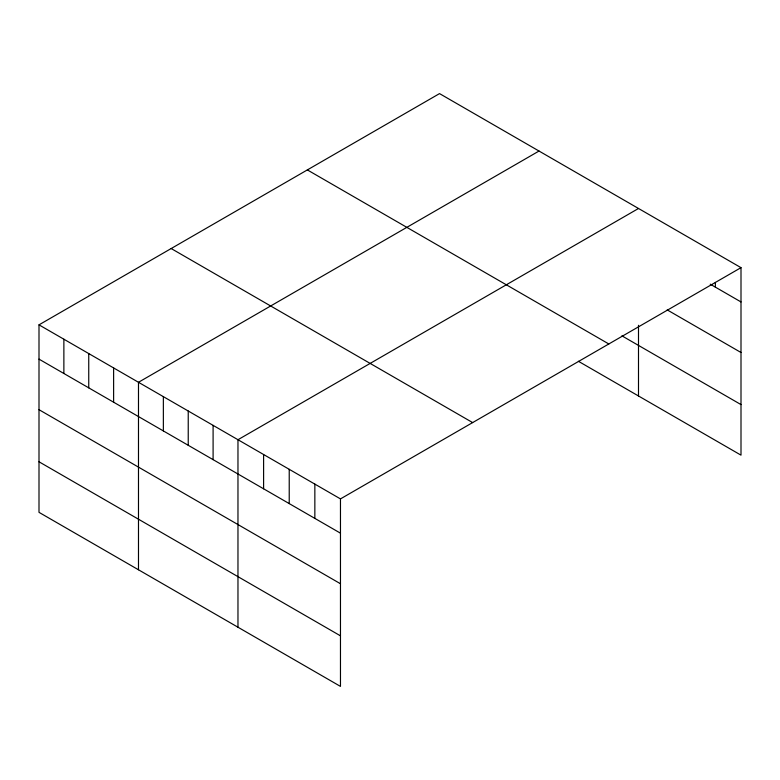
<?xml version="1.0" encoding="UTF-8"?>
<svg xmlns="http://www.w3.org/2000/svg" width="780" height="780" viewBox="0 0 780 780"><rect width="100%" height="100%" fill="white"/><g stroke="black" fill="none" stroke-linecap="round" stroke-linejoin="round"><path stroke-width="1.17" d="M39 324.851L340.47 498.898L340.47 686.4L39 512.343L39 324.851L439.53 93.6L741 267.657L741 455.149L578.389 361.276M539.009 151.047L138.489 382.288L138.489 569.78M638.498 208.484L237.968 439.725L237.968 627.217M340.47 498.898L741 267.657M710.249 284.183L741 301.938M667.202 309.894L741 352.502M621.913 335.839L741 404.596M307.349 169.913L608.829 343.97M171.171 248.537L472.651 422.594M39 359.131L340.47 533.179M39 409.685L340.47 583.742M39 461.779L340.47 635.837M715.377 282.418L715.377 287.147M638.498 325.289L638.498 395.977M314.847 484.107L314.847 518.388M289.224 469.306L289.224 503.597M263.601 454.516L263.601 488.797M213.096 425.363L213.096 459.644M188.233 411.002L188.233 445.282M163.361 396.64L163.361 430.93M113.617 367.926L113.617 402.207M88.744 353.564L88.744 387.845M63.872 339.202L63.872 373.483"/></g></svg>
